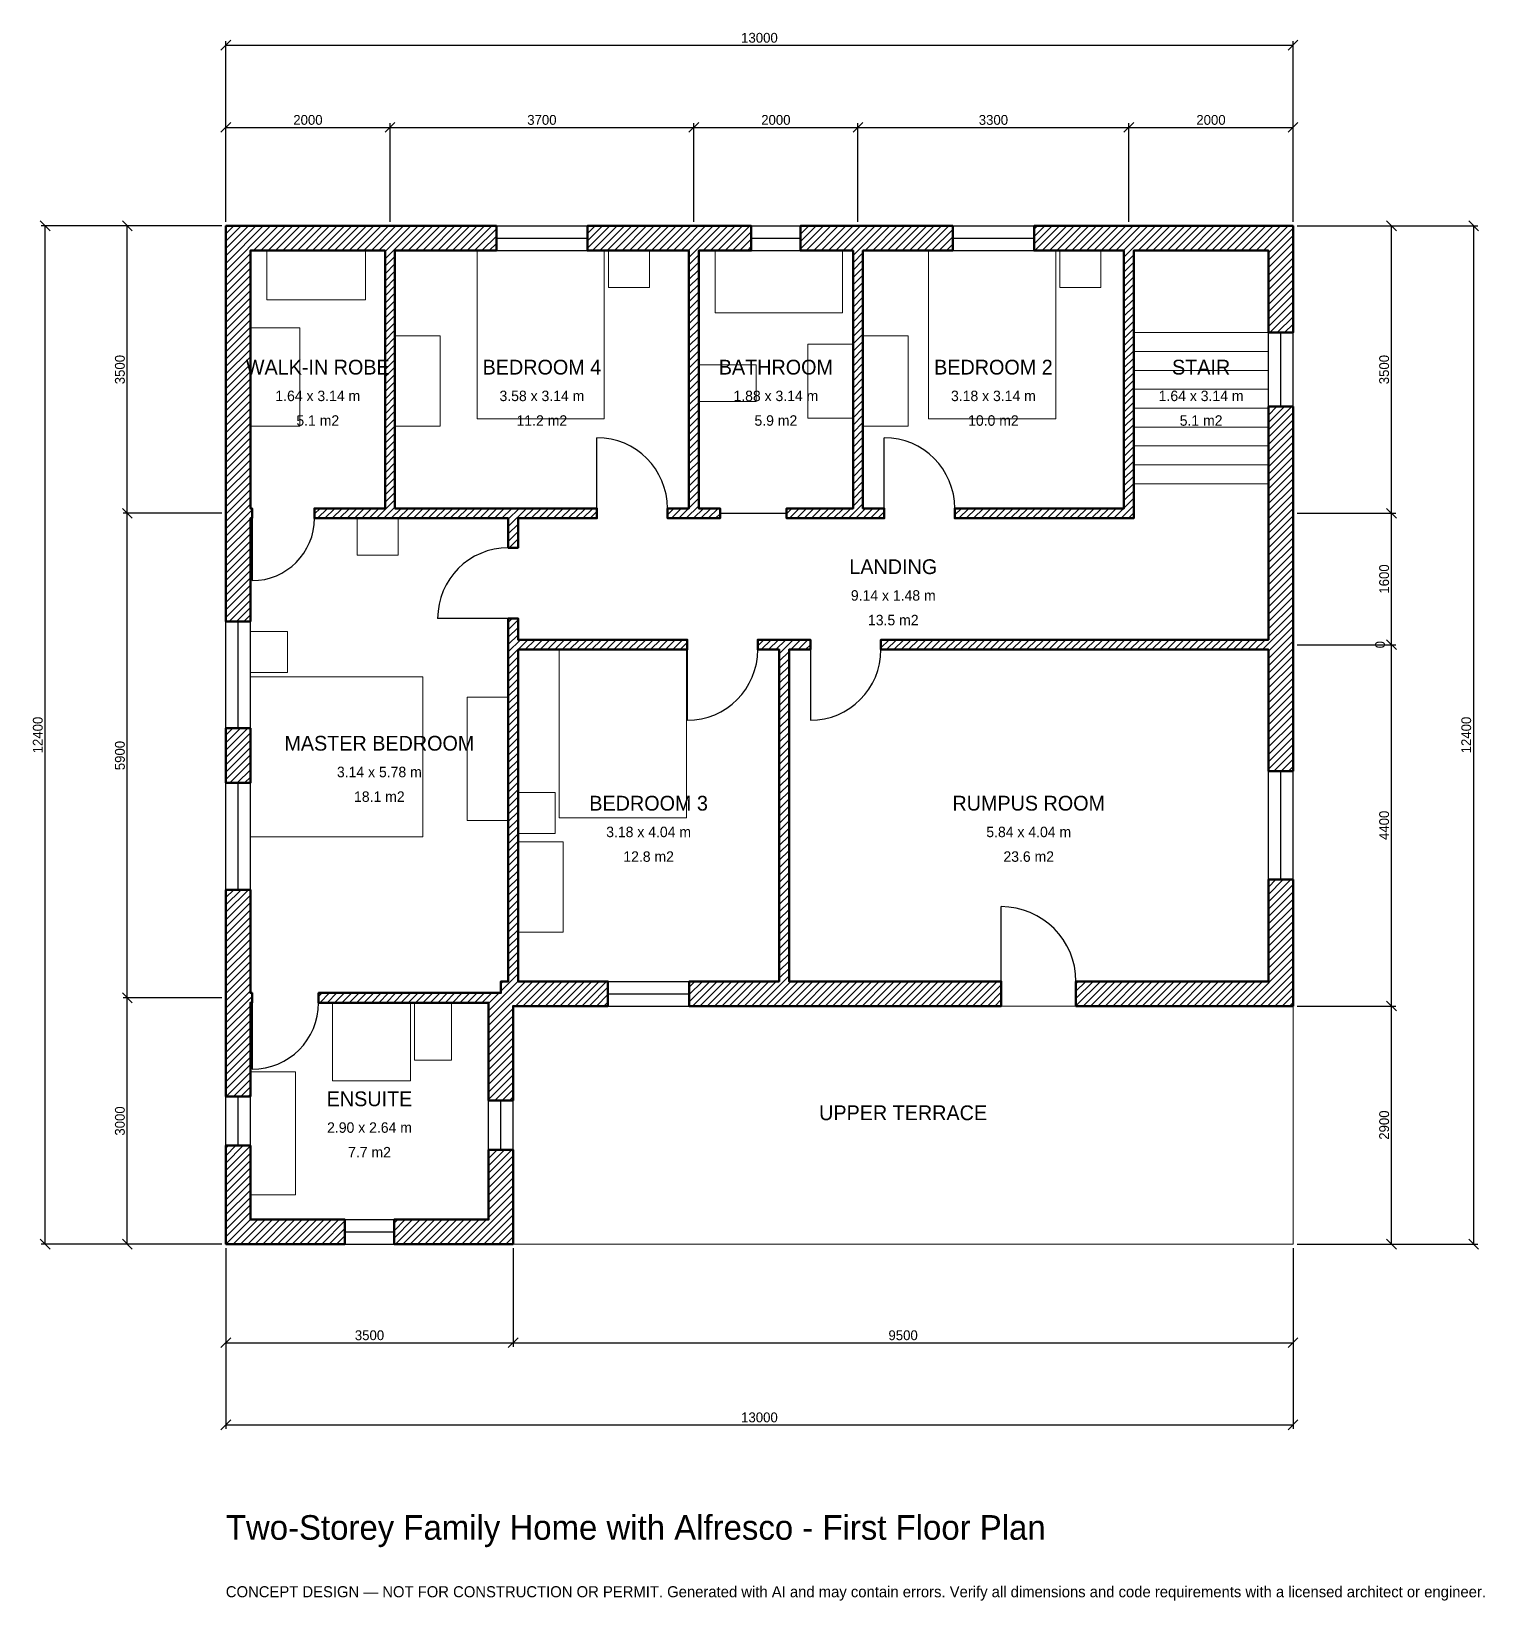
# Model space of a CAD drawing. Header units: millimetres. Extents: x -2369 to 15333, y -4341 to 14769.
import ezdxf
from ezdxf.enums import TextEntityAlignment as Align

# ---------------------------------------------------------------- set-up
doc = ezdxf.new("R2010")
doc.units = ezdxf.units.MM
doc.linetypes.add('DASHED', pattern=[1.524, 1.27, -0.254])
for name, color, linetype, lineweight in [('A-ANNO-DIMS', 1, 'Continuous', 13), ('A-ANNO-TEXT', 7, 'Continuous', 18), ('A-AREA-IDEN', 7, 'Continuous', 18), ('A-DOOR', 2, 'Continuous', 25), ('A-FLOR-FIXT', 9, 'Continuous', 13), ('A-FLOR-STRS', 3, 'Continuous', 18), ('A-FURN', 9, 'Continuous', 13), ('A-GLAZ', 4, 'Continuous', 25), ('A-SITE-PAVE', 8, 'Continuous', 13), ('A-WALL', 7, 'Continuous', 50), ('A-WALL-PATT', 8, 'Continuous', 13)]:
    doc.layers.add(name, color=color, linetype=linetype, lineweight=lineweight)
doc.dimstyles.new('PLAN', dxfattribs={"dimtxt": 120, "dimasz": 80, "dimexe": 50, "dimexo": 50, "dimgap": 30, "dimtad": 1, "dimdec": 0, "dimtsz": 60, "dimcen": 2.5, "dimclrd": 1, "dimclre": 1, "dimazin": 3, "dimtfac": 1, "dimtmove": 0, "dimatfit": 3})

msp = doc.modelspace()

# ---------------------------------------------------------------- hatches: boundary and pattern name
at = {"layer": 'A-WALL-PATT'}
h = msp.add_hatch(dxfattribs=at)
h.set_pattern_fill('ANSI31', color=8, scale=20)
h.paths.add_polyline_path([(2050, 0), (2050, 300), (3200, 300), (3200, 1150), (3500, 1150), (3500, 300), (3500.001, 300), (3500.001, 0), (3500, 0), (3500, -0.001), (3200, -0.001), (3200, 0), (2050, 0)])
h.paths.add_polyline_path([(300, 0), (300, -0.001), (0, -0.001), (0, 0), (-0.001, 0), (-0.001, 300), (0, 300), (0, 1200), (300, 1200), (300, 300), (1450, 300), (1450, 0), (300, 0)])
h.paths.add_polyline_path([(0, 2850), (0, 2940), (-0.001, 2940), (-0.001, 3060), (0, 3060), (0, 3150), (0, 4316.667), (300, 4316.667), (300, 3150), (300, 3060), (320, 3060), (320, 2940), (300, 2940), (300, 2850), (300, 1800), (0, 1800), (0, 2850)])
h.paths.add_polyline_path([(0, 6283.333), (300, 6283.333), (300, 5616.667), (0, 5616.667), (0, 6283.333)])
h.paths.add_polyline_path([(0, 8750), (0, 8840), (-0.001, 8840), (-0.001, 8960), (0, 8960), (0, 9050), (0, 12100), (-0.001, 12100), (-0.001, 12400), (0, 12400), (0, 12400.001), (300, 12400.001), (300, 12400), (1850, 12400), (1940, 12400), (1940, 12400.001), (2060, 12400.001), (2060, 12400), (2150, 12400), (3295, 12400), (3295, 12100), (2150, 12100), (2060, 12100), (2060, 8960), (3440, 8960), (3560, 8960), (4520, 8960), (4520, 8840), (3560, 8840), (3560, 8480), (3440, 8480), (3440, 8840), (2060, 8840), (1940, 8840), (1080, 8840), (1080, 8960), (1940, 8960), (1940, 12100), (1850, 12100), (300, 12100), (300, 9050), (300, 8960), (320, 8960), (320, 8840), (300, 8840), (300, 8750), (300, 7583.333), (0, 7583.333), (0, 8750)])
h.paths.add_polyline_path([(5550, 12400), (5640, 12400), (5640, 12400.001), (5760, 12400.001), (5760, 12400), (5850, 12400), (6400, 12400), (6400, 12100), (5850, 12100), (5760, 12100), (5760, 8960), (6020, 8960), (6020, 8840), (5760, 8840), (5640, 8840), (5380, 8840), (5380, 8960), (5640, 8960), (5640, 12100), (5550, 12100), (4405, 12100), (4405, 12400), (5550, 12400)])
h.paths.add_polyline_path([(7550, 12400), (7640, 12400), (7640, 12400.001), (7760, 12400.001), (7760, 12400), (7850, 12400), (8855, 12400), (8855, 12100), (7850, 12100), (7760, 12100), (7760, 8960), (8020, 8960), (8020, 8840), (7760, 8840), (7640, 8840), (6830, 8840), (6830, 8960), (7640, 8960), (7640, 12100), (7550, 12100), (7000, 12100), (7000, 12400), (7550, 12400)])
h.paths.add_polyline_path([(10850, 12400), (10940, 12400), (10940, 12400.001), (11060, 12400.001), (11060, 12400), (11150, 12400), (12700, 12400), (12700, 12400.001), (13000, 12400.001), (13000, 12400), (13000.001, 12400), (13000.001, 12100), (13000, 12100), (13000, 11100), (12700, 11100), (12700, 12100), (11150, 12100), (11060, 12100), (11060, 8960), (11060, 8840), (10940, 8840), (8880, 8840), (8880, 8960), (10940, 8960), (10940, 12100), (10850, 12100), (9845, 12100), (9845, 12400), (10850, 12400)])
h.paths.add_polyline_path([(13000, 9050), (13000, 8750), (13000, 7450), (13000, 7360), (13000.001, 7360), (13000.001, 7240), (13000, 7240), (13000, 7150), (13000, 5760), (12700, 5760), (12700, 7150), (12700, 7240), (7980, 7240), (7980, 7360), (12700, 7360), (12700, 7450), (12700, 8750), (12700, 9050), (12700, 10200), (13000, 10200), (13000, 9050)])
h.paths.add_polyline_path([(13000, 3200), (13000.001, 3200), (13000.001, 2900), (13000, 2900), (13000, 2899.999), (12700, 2899.999), (12700, 2900), (10355, 2900), (10355, 3200), (12700, 3200), (12700, 4440), (13000, 4440), (13000, 3200)])
h.paths.add_polyline_path([(6950, 2900), (6860, 2900), (6860, 2899.999), (6740, 2899.999), (6740, 2900), (6650, 2900), (5645, 2900), (5645, 3200), (6650, 3200), (6740, 3200), (6740, 7240), (6480, 7240), (6480, 7360), (6740, 7360), (6860, 7360), (7120, 7360), (7120, 7240), (6860, 7240), (6860, 3200), (6950, 3200), (9445, 3200), (9445, 2900), (6950, 2900)])
h.paths.add_polyline_path([(3560, 2900), (3560, 2899.999), (3500.001, 2899.999), (3500.001, 2840), (3500, 2840), (3500, 1750), (3200, 1750), (3200, 2940), (1130, 2940), (1130, 3060), (3350, 3060), (3350, 3200), (3440, 3200), (3440, 7240), (3440, 7240), (3440, 7360), (3440, 7620), (3560, 7620), (3560, 7360), (5620, 7360), (5620, 7240), (3560, 7240), (3560, 7240), (3560, 3200), (4655, 3200), (4655, 2900), (3560, 2900)])

# ---------------------------------------------------------------- linework, layer by layer
at = {"layer": 'A-DOOR'}
for p, q in [((4520, 8960), (4520, 9820)), ((8020, 8960), (8020, 9820)), ((320, 8840), (320, 8080)), ((6020, 8900), (6830, 8900)), ((3440, 7620), (2580, 7620)), ((5620, 7240), (5620, 6380)), ((7120, 7240), (7120, 6380)), ((9445, 3200), (9445, 4110)), ((320, 2940), (320, 2130))]:
    msp.add_line(p, q, dxfattribs=at)
for centre, radius, start, end in [((4520, 8960), 860, 0, 90), ((8020, 8960), 860, 0, 90), ((320, 8840), 760, 270, 360), ((3440, 7620), 860, 90, 180), ((5620, 7240), 860, 270, 360), ((7120, 7240), 860, 270, 360), ((9445, 3200), 910, 0, 90), ((320, 2940), 810, 270, 360)]:
    msp.add_arc(centre, radius, start, end, dxfattribs=at)
at = {"layer": 'A-FLOR-FIXT'}
for points in [[(5960, 11340), (7510, 11340), (7510, 12100), (5960, 12100)], [(7090, 10060), (7640, 10060), (7640, 10960), (7090, 10960)], [(5760, 10260), (6460, 10260), (6460, 10710), (5760, 10710)], [(1300, 1990), (2250, 1990), (2250, 2940), (1300, 2940)], [(2300, 2240), (2750, 2240), (2750, 2940), (2300, 2940)], [(300, 600), (850, 600), (850, 2100), (300, 2100)]]:
    msp.add_lwpolyline(points, close=True, dxfattribs=at)
at = {"layer": 'A-FLOR-STRS'}
for p, q in [((11060, 11100), (12700, 11100)), ((11060, 10870), (12700, 10870)), ((11060, 10640), (12700, 10640)), ((11060, 10410), (12700, 10410)), ((11060, 10180), (12700, 10180)), ((11060, 9950), (12700, 9950)), ((11060, 9720), (12700, 9720)), ((11060, 9490), (12700, 9490)), ((11060, 9260), (12700, 9260))]:
    msp.add_line(p, q, dxfattribs=at)
at = {"layer": 'A-FURN'}
for points in [[(500, 11500), (1700, 11500), (1700, 12100), (500, 12100)], [(3060, 10050), (4610, 10050), (4610, 12100), (3060, 12100)], [(4660, 11650), (5160, 11650), (5160, 12100), (4660, 12100)], [(8560, 10050), (10110, 10050), (10110, 12100), (8560, 12100)], [(10160, 11650), (10660, 11650), (10660, 12100), (10160, 12100)], [(300, 9960), (900, 9960), (900, 11160), (300, 11160)], [(2060, 9960), (2610, 9960), (2610, 11060), (2060, 11060)], [(7760, 9960), (8310, 9960), (8310, 11060), (7760, 11060)], [(1600, 8390), (2100, 8390), (2100, 8840), (1600, 8840)], [(300, 6960), (750, 6960), (750, 7460), (300, 7460)], [(4060, 5190), (5610, 5190), (5610, 7240), (4060, 7240)], [(300, 4960), (2400, 4960), (2400, 6910), (300, 6910)], [(2940, 5160), (3440, 5160), (3440, 6660), (2940, 6660)], [(3560, 5000), (4010, 5000), (4010, 5500), (3560, 5500)], [(3560, 3800), (4110, 3800), (4110, 4900), (3560, 4900)]]:
    msp.add_lwpolyline(points, close=True, dxfattribs=at)
at = {"layer": 'A-GLAZ'}
for p, q in [((3295, 12400), (4405, 12400)), ((3295, 12250), (4405, 12250)), ((6400, 12400), (7000, 12400)), ((6400, 12250), (7000, 12250)), ((8855, 12400), (9845, 12400)), ((8855, 12250), (9845, 12250)), ((3295, 12100), (4405, 12100)), ((6400, 12100), (7000, 12100)), ((8855, 12100), (9845, 12100)), ((12700, 10200), (12700, 11100)), ((12850, 10200), (12850, 11100)), ((13000, 10200), (13000, 11100)), ((0, 6283.333), (0, 7583.333)), ((150, 6283.333), (150, 7583.333)), ((300, 6283.333), (300, 7583.333)), ((12700, 4440), (12700, 5760)), ((12850, 4440), (12850, 5760)), ((13000, 4440), (13000, 5760)), ((0, 4316.667), (0, 5616.667)), ((150, 4316.667), (150, 5616.667)), ((300, 4316.667), (300, 5616.667)), ((4655, 3200), (5645, 3200)), ((4655, 3050), (5645, 3050)), ((4655, 2900), (5645, 2900)), ((0, 1200), (0, 1800)), ((150, 1200), (150, 1800)), ((300, 1200), (300, 1800)), ((3200, 1150), (3200, 1750)), ((3350, 1150), (3350, 1750)), ((3500, 1150), (3500, 1750)), ((1450, 300), (2050, 300)), ((1450, 150), (2050, 150)), ((1450, 0), (2050, 0))]:
    msp.add_line(p, q, dxfattribs=at)
at = {"layer": 'A-SITE-PAVE', "linetype": 'DASHED'}
msp.add_lwpolyline([(3500, 0), (13000, 0), (13000, 2900), (3500, 2900)], close=True, dxfattribs=at)
at = {"layer": 'A-WALL'}
for points in [[(0, 8750), (0, 8840), (-0.001, 8840), (-0.001, 8960), (0, 8960), (0, 9050), (0, 12100), (-0.001, 12100), (-0.001, 12400), (0, 12400), (0, 12400.001), (300, 12400.001), (300, 12400), (1850, 12400), (1940, 12400), (1940, 12400.001), (2060, 12400.001), (2060, 12400), (2150, 12400), (3295, 12400), (3295, 12100), (2150, 12100), (2060, 12100), (2060, 8960), (3440, 8960), (3560, 8960), (4520, 8960), (4520, 8840), (3560, 8840), (3560, 8480), (3440, 8480), (3440, 8840), (2060, 8840), (1940, 8840), (1080, 8840), (1080, 8960), (1940, 8960), (1940, 12100), (1850, 12100), (300, 12100), (300, 9050), (300, 8960), (320, 8960), (320, 8840), (300, 8840), (300, 8750), (300, 7583.333), (0, 7583.333), (0, 8750)], [(5550, 12400), (5640, 12400), (5640, 12400.001), (5760, 12400.001), (5760, 12400), (5850, 12400), (6400, 12400), (6400, 12100), (5850, 12100), (5760, 12100), (5760, 8960), (6020, 8960), (6020, 8840), (5760, 8840), (5640, 8840), (5380, 8840), (5380, 8960), (5640, 8960), (5640, 12100), (5550, 12100), (4405, 12100), (4405, 12400), (5550, 12400)], [(7550, 12400), (7640, 12400), (7640, 12400.001), (7760, 12400.001), (7760, 12400), (7850, 12400), (8855, 12400), (8855, 12100), (7850, 12100), (7760, 12100), (7760, 8960), (8020, 8960), (8020, 8840), (7760, 8840), (7640, 8840), (6830, 8840), (6830, 8960), (7640, 8960), (7640, 12100), (7550, 12100), (7000, 12100), (7000, 12400), (7550, 12400)], [(10850, 12400), (10940, 12400), (10940, 12400.001), (11060, 12400.001), (11060, 12400), (11150, 12400), (12700, 12400), (12700, 12400.001), (13000, 12400.001), (13000, 12400), (13000.001, 12400), (13000.001, 12100), (13000, 12100), (13000, 11100), (12700, 11100), (12700, 12100), (11150, 12100), (11060, 12100), (11060, 8960), (11060, 8840), (10940, 8840), (8880, 8840), (8880, 8960), (10940, 8960), (10940, 12100), (10850, 12100), (9845, 12100), (9845, 12400), (10850, 12400)], [(13000, 9050), (13000, 8750), (13000, 7450), (13000, 7360), (13000.001, 7360), (13000.001, 7240), (13000, 7240), (13000, 7150), (13000, 5760), (12700, 5760), (12700, 7150), (12700, 7240), (7980, 7240), (7980, 7360), (12700, 7360), (12700, 7450), (12700, 8750), (12700, 9050), (12700, 10200), (13000, 10200), (13000, 9050)], [(3560, 2900), (3560, 2899.999), (3500.001, 2899.999), (3500.001, 2840), (3500, 2840), (3500, 1750), (3200, 1750), (3200, 2940), (1130, 2940), (1130, 3060), (3350, 3060), (3350, 3200), (3440, 3200), (3440, 7240), (3440, 7240), (3440, 7360), (3440, 7620), (3560, 7620), (3560, 7360), (5620, 7360), (5620, 7240), (3560, 7240), (3560, 7240), (3560, 3200), (4655, 3200), (4655, 2900), (3560, 2900)], [(6950, 2900), (6860, 2900), (6860, 2899.999), (6740, 2899.999), (6740, 2900), (6650, 2900), (5645, 2900), (5645, 3200), (6650, 3200), (6740, 3200), (6740, 7240), (6480, 7240), (6480, 7360), (6740, 7360), (6860, 7360), (7120, 7360), (7120, 7240), (6860, 7240), (6860, 3200), (6950, 3200), (9445, 3200), (9445, 2900), (6950, 2900)], [(0, 6283.333), (300, 6283.333), (300, 5616.667), (0, 5616.667), (0, 6283.333)], [(13000, 3200), (13000.001, 3200), (13000.001, 2900), (13000, 2900), (13000, 2899.999), (12700, 2899.999), (12700, 2900), (10355, 2900), (10355, 3200), (12700, 3200), (12700, 4440), (13000, 4440), (13000, 3200)], [(0, 2850), (0, 2940), (-0.001, 2940), (-0.001, 3060), (0, 3060), (0, 3150), (0, 4316.667), (300, 4316.667), (300, 3150), (300, 3060), (320, 3060), (320, 2940), (300, 2940), (300, 2850), (300, 1800), (0, 1800), (0, 2850)], [(300, 0), (300, -0.001), (0, -0.001), (0, 0), (-0.001, 0), (-0.001, 300), (0, 300), (0, 1200), (300, 1200), (300, 300), (1450, 300), (1450, 0), (300, 0)], [(2050, 0), (2050, 300), (3200, 300), (3200, 1150), (3500, 1150), (3500, 300), (3500.001, 300), (3500.001, 0), (3500, 0), (3500, -0.001), (3200, -0.001), (3200, 0), (2050, 0)]]:
    msp.add_lwpolyline(points, close=True, dxfattribs=at)

# ---------------------------------------------------------------- texts
at = {"layer": 'A-ANNO-TEXT'}
for s, height, p in [('Two-Storey Family Home with Alfresco - First Floor Plan', 300, (0, -3600)), ('CONCEPT DESIGN — NOT FOR CONSTRUCTION OR PERMIT. Generated with AI and may contain errors. Verify all dimensions and code requirements with a licensed architect or engineer.', 135, (0, -4300))]:
    msp.add_text(s, height=height, dxfattribs=at).set_placement(p)
at = {"layer": 'A-AREA-IDEN'}
for s, height, p in [('WALK-IN ROBE', 180, (1120, 10680)), ('BEDROOM 4', 180, (3850, 10680)), ('BATHROOM', 180, (6700, 10680)), ('BEDROOM 2', 180, (9350, 10680)), ('STAIR', 180, (11880, 10680)), ('1.64 x 3.14 m', 127.5, (1120, 10330)), ('3.58 x 3.14 m', 127.5, (3850, 10330)), ('1.88 x 3.14 m', 127.5, (6700, 10330)), ('3.18 x 3.14 m', 127.5, (9350, 10330)), ('1.64 x 3.14 m', 127.5, (11880, 10330)), ('5.1 m2', 127.5, (1120, 10030)), ('11.2 m2', 127.5, (3850, 10030)), ('5.9 m2', 127.5, (6700, 10030)), ('10.0 m2', 127.5, (9350, 10030)), ('5.1 m2', 127.5, (11880, 10030)), ('LANDING', 180, (8130, 8250)), ('9.14 x 1.48 m', 127.5, (8130, 7900)), ('13.5 m2', 127.5, (8130, 7600)), ('MASTER BEDROOM', 180, (1870, 6100)), ('3.14 x 5.78 m', 127.5, (1870, 5750)), ('18.1 m2', 127.5, (1870, 5450)), ('BEDROOM 3', 180, (5150, 5370)), ('RUMPUS ROOM', 180, (9780, 5370)), ('3.18 x 4.04 m', 127.5, (5150, 5020)), ('5.84 x 4.04 m', 127.5, (9780, 5020)), ('12.8 m2', 127.5, (5150, 4720)), ('23.6 m2', 127.5, (9780, 4720)), ('ENSUITE', 180, (1750, 1770)), ('UPPER TERRACE', 180, (8250, 1600)), ('2.90 x 2.64 m', 127.5, (1750, 1420)), ('7.7 m2', 127.5, (1750, 1120))]:
    msp.add_text(s, height=height, dxfattribs=at).set_placement(p, align=Align.MIDDLE_CENTER)

# ---------------------------------------------------------------- dimensions: what is measured, and where the dimension line sits
at = {"layer": 'A-ANNO-DIMS'}
for base, p1, p2, text in [((0, 14600), (0, 12400), (13000, 12400), '13000'), ((0, 13600), (0, 12400), (2000, 12400), '2000'), ((2000, 13600), (2000, 12400), (5700, 12400), '3700'), ((5700, 13600), (5700, 12400), (7700, 12400), '2000'), ((7700, 13600), (7700, 12400), (11000, 12400), '3300'), ((11000, 13600), (11000, 12400), (13000, 12400), '2000'), ((0, -1200), (0, 0), (3500, 0), '3500'), ((0, -2200), (0, 0), (13000, 0), '13000'), ((3500, -1200), (3500, 0), (13000, 0), '9500')]:
    msp.add_linear_dim(base=base, p1=p1, p2=p2, text=text, dimstyle='PLAN', dxfattribs=at).render()
for base, p1, p2, text in [((-2200, 0), (0, 0), (0, 12400), '12400'), ((-1200, 8900), (0, 8900), (0, 12400), '3500'), ((14200, 8900), (13000, 8900), (13000, 12400), '3500'), ((15200, 0), (13000, 0), (13000, 12400), '12400'), ((-1200, 3000), (0, 3000), (0, 8900), '5900'), ((14200, 7300), (13000, 7300), (13000, 8900), '1600'), ((14200, 2900), (13000, 2900), (13000, 7300), '4400'), ((14200, 7300), (13000, 7300), (13000, 7300), '0'), ((-1200, 0), (0, 0), (0, 3000), '3000'), ((14200, 0), (13000, 0), (13000, 2900), '2900')]:
    msp.add_linear_dim(base=base, p1=p1, p2=p2, angle=90, text=text, dimstyle='PLAN', dxfattribs=at).render()

doc.saveas('drawing.dxf')
